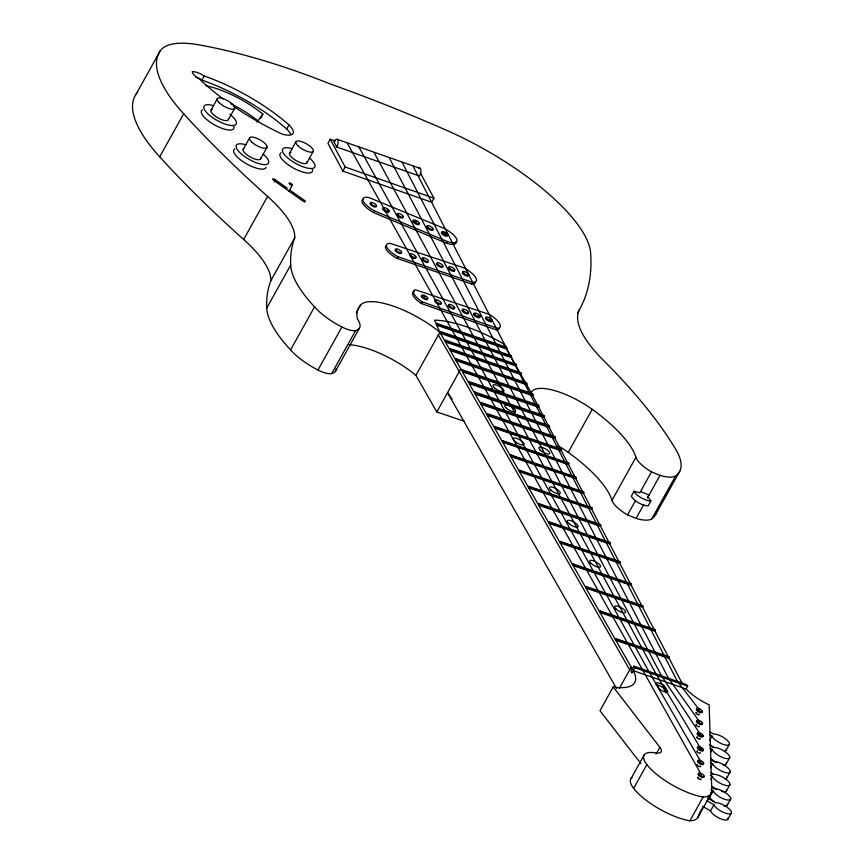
<?xml version="1.0" encoding="UTF-8"?>
<svg xmlns="http://www.w3.org/2000/svg" width="864" height="864" viewBox="0 0 864 864"><rect width="100%" height="100%" fill="white"/><g stroke="black" fill="none" stroke-linecap="round" stroke-linejoin="round"><path stroke-width="1.3" d="M336.128 368.496A36.871 12.247 29.1 0 1 331.679 373.572A16.351 5.432 29.1 0 1 317.974 370.03A39.971 13.273 29.1 0 1 290.596 349.888A144.709 48.06 29.1 0 1 266.728 308.102A503.161 167.13 29.1 0 1 270.832 280.735A102.578 34.074 29.1 0 0 243.659 239.468A746.928 248.098 29.1 0 1 159.7 156.827A178.016 59.13 29.1 0 1 136.242 93.917L160.196 50.879A109.544 36.385 29.1 0 1 198.342 44.766A376.531 125.075 29.1 0 1 323.104 81.14L331.441 84.37A718.157 238.54 29.1 0 1 445.608 129.881A148.856 49.442 29.1 0 1 590.641 252.968A779.728 258.995 29.1 0 1 579.496 309.55L577.552 313.038M195.394 76.766A10.994 3.65 29.1 0 1 201.949 80.125L204.228 76.021A96.066 31.914 29.1 0 1 289.03 124.913L286.751 129.006A21.632 7.182 29.1 0 1 290.606 134.147M159.7 156.827L183.654 113.789A178.016 59.13 29.1 0 1 160.196 50.879M210.794 110.473L217.188 99.004M228.409 119.578L234.792 108.097M243.097 149.58L249.491 138.1M260.528 118.357L262.872 114.145A54.994 18.263 29.1 0 0 205.481 85.579M260.701 158.684L267.095 147.204M289.429 153.49L295.812 142.009M274.201 181.958L275.389 179.831L287.237 188.222M243.659 239.468L267.613 196.43A746.928 248.098 29.1 0 1 183.654 113.789M288.803 191.311L292.334 184.972A1.901 0.626 29.1 0 0 290.228 183.114A1.901 0.626 29.1 0 0 289.526 183.967A1.901 0.626 29.1 0 0 292.334 184.972M307.033 162.594L313.416 151.114M335.318 141.016L330.242 139.234L327.964 143.338L342.889 171.115L431.665 202.252L433.944 198.158L420.271 172.692M270.832 280.735L294.786 237.697A102.578 34.074 29.1 0 0 267.613 196.43M266.728 308.102L290.682 265.064A503.161 167.13 29.1 0 1 294.786 237.697M342.889 171.115L345.168 167.011L330.242 139.234M290.596 349.888L314.55 306.85A144.709 48.06 29.1 0 1 290.682 265.064M456.052 241.369A15.952 5.303 29.1 0 1 446.407 243.173L373.788 212.663L374.706 211.021A15.79 5.249 29.1 0 1 363.182 200.988A15.79 5.249 29.1 0 1 368.906 197.554L443.815 228.226A15.952 5.303 29.1 0 1 456.959 239.728A15.952 5.303 29.1 0 1 447.314 241.531L374.706 211.021M317.974 370.03L341.928 326.992A16.351 5.432 29.1 0 0 355.633 330.534A36.871 12.247 29.1 0 0 357.372 318.935A115.528 38.372 29.1 0 1 360.86 304.679A55.458 18.425 29.1 0 1 439.862 332.294L434.581 320.166A81.475 27.065 29.1 0 1 503.507 343.753L510.721 356.508L511.175 355.687L440.316 331.474L415.908 375.332L436.817 411.934L464.508 421.34M356.335 312.822L360.86 304.679M331.679 373.572L355.633 330.534M397.116 258.422L398.023 256.781A15.293 5.076 29.1 0 1 387.05 247.687A15.293 5.076 29.1 0 1 390.323 243.4L464.486 268.045A16.956 5.638 29.1 0 1 472.748 282.409L471.841 284.04L397.116 258.422A15.293 5.076 29.1 0 1 386.597 245.419M335.383 371.347L359.338 328.309M446.407 243.173L447.314 241.531M421.384 303.545L422.302 301.903A16.859 5.605 29.1 0 1 415.325 289.742L489.553 314.474A17.906 5.951 29.1 0 1 497.74 328.417L496.832 330.059L421.384 303.545A16.859 5.605 29.1 0 1 414.407 291.384M436.817 323.438L436.763 325.188L506.477 349.002L506.93 348.181L506.38 347.209L436.817 323.438L436.363 324.259L503.399 347.166M445.284 340.178L445.392 341.982L516.078 365.99L516.542 365.17L515.981 364.187L445.284 340.178L444.83 340.999L440.489 333.396L440.316 331.474M450.09 348.581L450.295 350.557L520.916 374.544L521.37 373.723L520.819 372.74L450.09 348.581L449.626 349.402L445.392 341.982M455.89 358.733L456.03 360.612L461.743 370.602L462.197 369.781L532.58 393.682L532.127 394.502L526.684 384.739L526.543 382.871L455.89 358.733L455.436 359.554L450.295 350.557M436.817 411.934L460.771 368.896M468.925 381.542L469.638 382.806L469.184 383.627L474.476 392.893L474.941 392.072L543.91 415.498L543.456 416.318L538.736 407.246L538.553 405.194L468.925 381.542L468.461 382.363L462.434 371.812L462.888 370.991L462.197 369.781M553.856 436.363L549.266 427.518L549.158 425.606L480.838 402.397L480.384 403.218L475.2 394.157L475.654 393.336L474.941 392.072M505.926 348.03L506.38 347.209M532.753 430.11L486.832 414.515L481.021 404.341L480.838 402.397M514.922 363.949L511.337 357.61L511.175 355.687M486.832 414.515L487.285 413.694L554.893 436.655L555.044 438.631L560.93 449.982L561.384 449.161L494.586 426.47L494.132 427.291L487.404 415.519L487.285 413.694M515.981 364.187L515.527 365.008L519.75 372.481M520.819 372.74L520.366 373.561L526.09 383.692M565.639 463.072L502.276 441.558L494.618 428.144L494.586 426.47M502.276 441.558L502.74 440.737L568.631 463.115L568.544 464.648L575.424 477.889M512.104 455.404L511.65 456.224L510.43 455.814L502.697 442.282L502.74 440.737M538.553 405.194L538.099 406.015L532.742 395.69L532.58 393.682M510.43 455.814L510.883 454.993L575.878 477.068L575.802 478.613L582.574 491.659M522.925 472.381L519.167 471.096L510.851 456.548L510.883 454.993M549.158 425.606L548.694 426.427L544.093 417.55L543.91 415.498M519.167 471.096L519.62 470.286L583.643 492.026L583.556 493.56L590.738 507.384M543.445 492.264L528.325 487.134L519.577 471.83L519.62 470.286M554.44 437.476L554.893 436.655M528.325 487.134L528.779 486.313L591.797 507.719L591.721 509.263L600.091 525.388L600.545 524.567L538.618 503.539L538.164 504.36L528.746 487.879L528.779 486.313M568.631 463.115L568.177 463.936L561.362 450.814L561.384 449.161M549.04 521.77L549.029 523.368L559.807 542.246L560.261 541.426L619.801 561.643L619.337 562.464L609.746 543.996L609.811 542.408L549.04 521.77L548.575 522.59L538.682 505.278L538.618 503.539M656.554 512.428A106.175 35.273 29.1 0 1 651.758 518.854A32.314 10.735 29.1 0 1 636.066 518.4L627.545 514.922A23.004 7.636 29.1 0 1 611.971 500.353A100.829 33.491 29.1 0 0 568.242 452.358L592.196 409.32A45.932 15.26 29.1 0 0 531.263 392.839M573.156 563.987L573.178 565.639L585.554 587.315L586.019 586.494L642.697 605.75L642.244 606.571L631.228 585.36L631.26 583.718L573.156 563.987L572.692 564.808L560.228 542.992L560.261 541.426M591.332 508.529L591.797 507.719M611.971 500.353L635.926 457.315A100.829 33.491 29.1 0 0 592.196 409.32M609.811 542.408L609.358 543.229L600.556 526.284L600.545 524.567M634.1 491.249L631.357 496.163A10.508 3.488 29.1 0 0 638.453 502.74A10.508 3.488 29.1 0 0 648.151 505.85L650.884 500.926L647.773 496.768L649.069 495.029L640.548 491.562L639.652 492.761L634.1 491.249A10.508 3.488 29.1 0 0 641.196 497.826A10.508 3.488 29.1 0 0 650.884 500.926M668.725 657.569L655.042 631.217L655.085 629.586L599.94 610.859L599.476 611.68L586.03 588.136L586.019 586.494M627.545 514.922L635.245 501.088M640.548 491.562L651.499 471.884A23.004 7.636 29.1 0 1 635.926 457.315M636.066 518.4L643.766 504.565M647.428 497.988L660.02 475.362A32.314 10.735 29.1 0 0 675.713 475.816A106.175 35.273 29.1 0 0 675.788 449.442A488.138 162.14 29.1 0 0 603.31 360.223A129.449 42.995 29.1 0 1 579.496 309.55M560.228 542.992L618.548 562.799L619.002 561.978L620.19 562.399L619.736 563.22L630.806 584.539L631.26 583.718M651.758 518.854L675.713 475.816M634.403 645.905L615.33 639.436L599.951 612.511L599.94 610.859M655.798 514.285L679.752 471.247M615.33 639.436L615.794 638.615L669.179 656.748L669.2 658.476L682.15 683.413M632.286 669.006L615.87 640.364L615.794 638.615M654.026 629.262L642.665 607.37L642.697 605.75M710.575 793.325L711.839 791.068L709.15 704.83A30.715 10.206 29.1 0 1 686.07 689.018L633.29 670.669A64.195 21.319 29.1 0 1 613.202 686.956L599.972 710.726L640.904 763.646M619.261 688.608L631.184 667.181M633.884 666.133L630.925 671.468L631.93 673.132L634.889 667.807L633.884 666.133L686.21 684.515L687.668 686.156L686.07 689.018M654.62 630.407L655.085 629.586M666.122 692.777L663.206 687.712L664.34 685.66A6.62 2.192 29.1 0 0 655.949 683.219L659.038 688.77A6.059 2.009 29.1 0 0 667.84 691.74L664.34 685.66M631.066 778.496L644.296 754.726M698.598 814.838A43.07 14.31 29.1 0 1 689.882 820.8A42.66 14.17 29.1 0 1 633.636 788.378L646.866 764.597A33.761 11.21 29.1 0 1 655.668 752.879A16.114 5.357 29.1 0 0 659.858 747.284L613.202 686.956M656.078 754.078L659.858 747.284M709.679 740.178L711.958 736.074L709.895 734.886M710.51 752.576L712.228 749.498L709.916 748.159M710.381 767.858L712.67 763.754L710.359 762.426M726.052 750.33L729.475 744.174M710.716 779.576L712.433 776.498L710.305 775.278M689.882 820.8L703.112 797.029A43.07 14.31 29.1 0 0 711.839 791.068M726.311 763.744L729.734 757.598M699.235 813.704L702.378 808.045M708.059 797.861L709.312 795.593M698.004 817.29L711.245 793.519M710.996 789.61L713.221 790.895L709.808 797.051A9.947 3.305 29.1 0 0 715.457 802.613M726.754 778.01L730.177 771.854M727.963 818.003A9.947 3.305 29.1 0 1 720.749 818.845A9.947 3.305 29.1 0 1 710.543 810.918L713.966 804.773L707.011 800.766M726.516 790.754L729.94 784.598M727.315 805.151L730.739 798.995M728.05 819.018L731.473 812.873M256.975 122.008L262.872 114.145M445.846 341.161L516.542 365.17M450.749 349.736L521.37 373.723M462.888 370.991L533.196 394.87M462.434 371.812L532.742 395.69M469.638 382.806L539.201 406.426M469.184 383.627L538.736 407.246M475.654 393.336L544.547 416.74M475.2 394.157L544.093 417.55M481.475 403.52L549.72 426.697M481.021 404.341L549.266 427.518M495.072 427.324L561.816 449.993M499.176 429.008L558.414 449.129M494.618 428.144L561.362 450.814M503.15 441.461L568.998 463.828M502.697 442.282L568.544 464.648M511.304 455.728L576.256 477.792M512.924 456.656L557.561 471.82M561.395 473.116L572.875 477.014M510.851 456.548L575.802 478.613M520.031 471.01L584.021 492.739M535.486 476.647L581.936 492.426M519.577 471.83L583.556 493.56M529.2 487.058L592.175 508.442M549.742 494.413L572.432 502.114M581.256 505.105L590.08 508.108M528.746 487.879L591.721 509.263M539.147 504.457L601.009 525.474M539.428 504.792L558.382 511.229M576.083 517.234L593.773 523.249M538.682 505.278L600.556 526.284M549.482 522.547L610.211 543.175M549.85 523.022L609.358 543.229M549.029 523.368L609.746 543.996M560.693 542.171L619.002 561.978M567.41 544.828L616.81 561.6M573.631 564.818L631.681 584.539M575.219 565.661L592.909 571.666M610.589 577.67L629.543 584.107M573.178 565.639L631.228 585.36M586.483 587.315L643.118 606.55M586.818 587.747L598.158 591.592M615.794 597.586L637.211 604.854M586.03 588.136L642.665 607.37M600.404 611.69L655.506 630.396M600.728 612.112L639.587 625.298M599.951 612.511L655.042 631.217M616.324 639.544L669.654 657.655M657.288 653.681L666.187 656.705M615.87 640.364L669.2 658.476M398.023 256.781L472.748 282.409M437.216 324.367L506.93 348.181M440.942 332.575L511.79 356.789M463.903 340.513L470.232 342.673M496.8 351.756L505.656 354.78M440.489 333.396L511.337 357.61M472.37 357.167L493.841 364.5M505.202 368.388L516.575 372.276M456.494 359.791L527.137 383.918M456.03 360.612L526.684 384.739M487.858 414.698L555.498 437.81M487.404 415.519L555.044 438.631M634.889 667.807L687.668 686.156M337.327 139.363L420.152 168.35M336.701 147.031A5.476 2.387 -70.7 0 0 337.781 139.892A5.476 2.387 -70.7 0 0 333.85 141.761L336.701 147.031L419.515 176.018A5.476 2.387 -70.7 0 0 420.962 170.23A5.476 2.387 -70.7 0 0 418.867 168.329M345.168 167.011L433.944 198.158M422.302 301.903L497.74 328.417M618.548 562.799L619.736 563.22M651.499 471.884L660.02 475.362M710.176 732.132L713.459 734.022A9.947 3.305 29.1 0 1 727.466 740.502A9.947 3.305 29.1 0 1 724.367 744.768A9.947 3.305 29.1 0 1 711.958 736.074M709.42 744.962L713.718 747.436A9.947 3.305 29.1 0 1 727.736 753.916A9.947 3.305 29.1 0 1 724.637 758.192A9.947 3.305 29.1 0 1 712.228 749.498M710.932 759.845L714.161 761.702A9.947 3.305 29.1 0 1 728.179 768.182A9.947 3.305 29.1 0 1 725.08 772.448A9.947 3.305 29.1 0 1 712.67 763.754M710.543 772.492L713.923 774.446A9.947 3.305 29.1 0 1 727.942 780.926A9.947 3.305 29.1 0 1 724.842 785.192A9.947 3.305 29.1 0 1 712.433 776.498M711.59 787.039L714.722 788.843A9.947 3.305 29.1 0 1 728.741 795.323A9.947 3.305 29.1 0 1 725.63 799.589A9.947 3.305 29.1 0 1 713.221 790.895M707.918 798.358L715.457 802.71A9.947 3.305 29.1 0 1 729.475 809.19A9.947 3.305 29.1 0 1 726.376 813.456A9.947 3.305 29.1 0 1 713.966 804.773M702.432 806.242L710.543 810.918M289.397 189.756L304.474 200.437A2.041 0.68 29.1 0 1 305.186 201.82A2.041 0.68 29.1 0 1 302.724 200.934L273.348 180.025A1.944 0.648 29.1 0 1 272.981 178.826A1.944 0.648 29.1 0 1 275.389 179.831M699.581 710.057L677.419 681.426L413.165 166.277M699.7 721.915L668.488 678.283L402.203 162.432M452.196 399.298L447.541 392.677L616.626 688.619M700.412 734.357L661.511 675.832L389.329 157.928M700.639 748.397L655.96 673.888L374.09 152.593M700.985 761.951L648.788 671.371L358.83 146.88M438.361 334.984L629.694 669.87M701.395 774.803L347.285 143.208M619.801 561.643L620.19 562.399M557.939 445.651A45.932 15.26 29.1 0 1 568.242 452.358M725.965 749.315A9.947 3.305 29.1 0 1 724.464 751.367M714.193 747.792A9.947 3.305 29.1 0 1 710.456 744.887M726.224 762.728A9.947 3.305 29.1 0 1 723.168 764.748M716.699 762.502A9.947 3.305 29.1 0 1 710.716 758.311M726.667 776.995A9.947 3.305 29.1 0 1 725.177 779.058M712.854 774.047A9.947 3.305 29.1 0 1 711.158 772.567M726.43 789.739A9.947 3.305 29.1 0 1 721.418 791.338M716.904 789.512A9.947 3.305 29.1 0 1 712.616 786.791M727.229 804.136A9.947 3.305 29.1 0 1 724.162 806.155M703.112 797.029A42.66 14.17 29.1 0 1 646.866 764.597M633.636 788.378A33.761 11.21 29.1 0 1 632.059 777.546M349.099 344.736A55.458 18.425 29.1 0 1 415.908 375.332M136.242 93.917A109.544 36.385 29.1 0 1 137.7 92.2M341.928 326.992A39.971 13.273 29.1 0 1 314.55 306.85M229.932 114.307A18.403 6.113 29.1 0 1 231.271 125.474A18.403 6.113 29.1 0 1 206.41 112.298A18.403 6.113 29.1 0 1 213.7 105.71M228.312 118.562A9.947 3.305 29.1 0 1 217.663 117.731A9.947 3.305 29.1 0 1 212.382 109.426M233.788 126.403A18.403 6.113 29.1 0 1 215.622 125.496A18.403 6.113 29.1 0 1 202.435 109.782M230.882 103.712A54.994 18.263 29.1 0 1 258.768 121.522M201.949 80.125A96.066 31.914 29.1 0 1 286.751 129.006M312.412 169.409A18.403 6.113 29.1 0 1 294.246 168.512A18.403 6.113 29.1 0 1 281.059 152.788M309.388 158.004A18.403 6.113 29.1 0 1 309.366 168.437A18.403 6.113 29.1 0 1 284.839 155.088A18.403 6.113 29.1 0 1 292.324 148.716M306.936 161.579A9.947 3.305 29.1 0 1 296.287 160.736A9.947 3.305 29.1 0 1 291.006 152.442M432.281 228.938A3.478 1.156 29.1 0 1 431.503 230.299A3.478 1.156 29.1 0 1 427.345 228.139A3.478 1.156 29.1 0 1 427.388 226.4M418.511 223.279A3.478 1.156 29.1 0 1 417.733 224.64A3.478 1.156 29.1 0 1 413.575 222.469A3.478 1.156 29.1 0 1 413.618 220.741M415.778 221.357A3.478 1.156 29.1 0 1 416.578 221.778M447.066 234.857A3.478 1.156 29.1 0 1 444.55 235.645A3.478 1.156 29.1 0 1 441.72 232.373M443.545 232.61A3.478 1.156 29.1 0 1 444.344 232.934M445.144 233.356A3.478 1.156 29.1 0 1 445.9 233.842M376.078 206.172A3.478 1.156 29.1 0 1 372.416 206.064A3.478 1.156 29.1 0 1 370.85 203.17M402.894 217.177A3.478 1.156 29.1 0 1 399.233 217.069A3.478 1.156 29.1 0 1 397.667 214.164M388.433 210.956A3.478 1.156 29.1 0 1 387.439 212.274A3.478 1.156 29.1 0 1 383.184 209.822A3.478 1.156 29.1 0 1 384.167 208.505M387.266 209.941A3.478 1.156 29.1 0 1 387.914 210.449M373.788 212.663A15.79 5.249 29.1 0 1 362.88 199.465M467.986 274.784A3.478 1.156 29.1 0 1 466.992 276.102A3.478 1.156 29.1 0 1 462.737 273.65A3.478 1.156 29.1 0 1 463.72 272.333M454.064 269.989A3.478 1.156 29.1 0 1 451.537 270.767A3.478 1.156 29.1 0 1 448.708 267.494M442.573 266.512A3.478 1.156 29.1 0 1 438.912 266.404A3.478 1.156 29.1 0 1 437.357 263.498M415.282 257.116A3.478 1.156 29.1 0 1 412.754 257.893A3.478 1.156 29.1 0 1 409.925 254.632M401.09 252.634A3.478 1.156 29.1 0 1 397.429 252.526A3.478 1.156 29.1 0 1 395.874 249.631M427.972 261.576A3.478 1.156 29.1 0 1 424.31 261.468A3.478 1.156 29.1 0 1 422.755 258.563M475.61 281.815A16.956 5.638 29.1 0 1 471.841 284.04M491.195 320.382A3.478 1.156 29.1 0 1 488.668 321.17A3.478 1.156 29.1 0 1 485.838 317.898M489.272 318.881A3.478 1.156 29.1 0 1 490.028 319.367M479.293 316.397A3.478 1.156 29.1 0 1 478.3 317.725A3.478 1.156 29.1 0 1 474.044 315.263A3.478 1.156 29.1 0 1 475.027 313.945M478.116 315.382A3.478 1.156 29.1 0 1 478.775 315.889M467.716 312.433A3.478 1.156 29.1 0 1 466.949 313.794A3.478 1.156 29.1 0 1 462.791 311.634A3.478 1.156 29.1 0 1 462.834 309.895M453.924 307.703A3.478 1.156 29.1 0 1 453.157 309.064A3.478 1.156 29.1 0 1 448.999 306.904A3.478 1.156 29.1 0 1 449.042 305.165M440.845 303.566A3.478 1.156 29.1 0 1 437.184 303.458A3.478 1.156 29.1 0 1 435.618 300.564M427.356 298.814A3.478 1.156 29.1 0 1 425.552 299.538A3.478 1.156 29.1 0 1 421.643 297.043A3.478 1.156 29.1 0 1 422.766 295.888M424.3 296.428A3.478 1.156 29.1 0 1 425.099 296.849M499.446 327.456A17.906 5.951 29.1 0 1 496.832 330.059M699.019 714.074A1.987 0.659 29.1 0 1 698.328 714.798A1.987 0.659 29.1 0 1 695.887 713.243A1.987 0.659 29.1 0 1 697.01 712.789M656.014 684.86A6.62 2.192 29.1 0 1 663.206 687.712M233.809 106.553A118.206 39.258 29.1 0 0 282.128 134.104A21.632 7.182 29.1 0 0 289.03 124.913M223.16 98.95A118.206 39.258 29.1 0 1 199.811 79.229A10.53 3.499 29.1 0 1 192.272 71.647A10.994 3.65 29.1 0 1 204.228 76.021M266.134 167.314A18.403 6.113 29.1 0 1 245.819 163.426A18.403 6.113 29.1 0 1 234.727 148.889M263.066 154.094A18.403 6.113 29.1 0 1 263.045 164.527A18.403 6.113 29.1 0 1 238.518 151.178A18.403 6.113 29.1 0 1 246.002 144.806M260.615 157.669A9.947 3.305 29.1 0 1 251.1 157.453A9.947 3.305 29.1 0 1 243.605 148.878M700.412 712.001A1.987 0.659 29.1 0 1 698.09 710.996A1.987 0.659 29.1 0 1 697.561 709.787M701.946 711.904A3.294 1.091 29.1 0 1 698.458 711.763A3.294 1.091 29.1 0 1 697.032 709.042M699.343 726.203A1.987 0.659 29.1 0 1 698.306 726.613A1.987 0.659 29.1 0 1 696.071 725.188A1.987 0.659 29.1 0 1 696.719 724.529M702.076 723.762A3.294 1.091 29.1 0 1 700.337 724.421A3.294 1.091 29.1 0 1 696.654 722.056A3.294 1.091 29.1 0 1 697.745 720.986M700.963 723.73A1.987 0.659 29.1 0 1 699.3 723.514M698.414 722.995A1.987 0.659 29.1 0 1 698.036 722.704M697.745 722.412A1.987 0.659 29.1 0 1 697.475 721.915M699.862 738.374A1.987 0.659 29.1 0 1 699.16 739.098A1.987 0.659 29.1 0 1 696.719 737.543A1.987 0.659 29.1 0 1 697.853 737.089M702.907 736.571A3.294 1.091 29.1 0 1 698.933 735.847A3.294 1.091 29.1 0 1 697.874 733.342M702 735.275A3.294 1.091 29.1 0 1 702.486 735.761M701.255 736.301A1.987 0.659 29.1 0 1 698.458 734.854M700.24 749.984A1.987 0.659 29.1 0 1 698.62 748.116M700.272 752.674A1.987 0.659 29.1 0 1 699.246 753.095A1.987 0.659 29.1 0 1 697 751.669A1.987 0.659 29.1 0 1 697.648 751.01M703.004 750.233A3.294 1.091 29.1 0 1 701.266 750.892A3.294 1.091 29.1 0 1 697.583 748.526A3.294 1.091 29.1 0 1 698.684 747.457M700.888 748.375A3.294 1.091 29.1 0 1 701.6 748.829M700.326 765.947A1.987 0.659 29.1 0 1 699.894 766.724A1.987 0.659 29.1 0 1 697.518 765.482A1.987 0.659 29.1 0 1 697.54 764.489M702.95 763.322A3.294 1.091 29.1 0 1 702.184 764.586A3.294 1.091 29.1 0 1 698.252 762.534A3.294 1.091 29.1 0 1 698.339 760.914M700.942 763.7A1.987 0.659 29.1 0 1 700.024 763.279M699.592 763.009A1.987 0.659 29.1 0 1 698.922 762.426M703.76 776.65A3.294 1.091 29.1 0 1 700.65 776.725A3.294 1.091 29.1 0 1 698.393 773.831M701.87 776.704A1.987 0.659 29.1 0 1 700.996 776.401M700.099 775.883A1.987 0.659 29.1 0 1 699.376 774.533M700.834 778.82A1.987 0.659 29.1 0 1 700.272 779.576A1.987 0.659 29.1 0 1 697.842 778.172A1.987 0.659 29.1 0 1 698.404 777.416M219.197 102.686A9.947 3.305 29.1 0 0 234.284 108.81A9.947 3.305 29.1 0 0 224.489 99.166A9.947 3.305 29.1 0 0 219.197 102.686M297.832 145.692A9.947 3.305 29.1 0 0 312.908 151.816A9.947 3.305 29.1 0 0 303.113 142.182A9.947 3.305 29.1 0 0 297.832 145.692M251.5 141.782A9.947 3.305 29.1 0 0 266.587 147.906A9.947 3.305 29.1 0 0 256.781 138.272A9.947 3.305 29.1 0 0 251.5 141.782M442.789 233.41A3.478 1.156 29.1 0 0 447.919 235.202A3.478 1.156 29.1 0 0 443.999 231.79A3.478 1.156 29.1 0 0 442.789 233.41M427.993 227.491A3.478 1.156 29.1 0 0 433.123 229.284A3.478 1.156 29.1 0 0 429.203 225.871A3.478 1.156 29.1 0 0 427.993 227.491M414.223 221.821A3.478 1.156 29.1 0 0 419.353 223.625A3.478 1.156 29.1 0 0 415.433 220.212A3.478 1.156 29.1 0 0 414.223 221.821M398.272 215.255A3.478 1.156 29.1 0 0 403.402 217.058A3.478 1.156 29.1 0 0 399.481 213.646A3.478 1.156 29.1 0 0 398.272 215.255M384.145 209.509A3.478 1.156 29.1 0 0 389.275 211.302A3.478 1.156 29.1 0 0 385.366 207.889A3.478 1.156 29.1 0 0 384.145 209.509M371.455 204.26A3.478 1.156 29.1 0 0 376.585 206.053A3.478 1.156 29.1 0 0 372.665 202.64A3.478 1.156 29.1 0 0 371.455 204.26M463.698 273.337A3.478 1.156 29.1 0 0 468.828 275.13A3.478 1.156 29.1 0 0 464.918 271.717A3.478 1.156 29.1 0 0 463.698 273.337M449.777 268.542A3.478 1.156 29.1 0 0 454.907 270.335A3.478 1.156 29.1 0 0 450.997 266.922A3.478 1.156 29.1 0 0 449.777 268.542M437.962 264.589A3.478 1.156 29.1 0 0 443.081 266.393A3.478 1.156 29.1 0 0 439.171 262.98A3.478 1.156 29.1 0 0 437.962 264.589M423.36 259.654A3.478 1.156 29.1 0 0 428.479 261.457A3.478 1.156 29.1 0 0 424.57 258.034A3.478 1.156 29.1 0 0 423.36 259.654M410.994 255.668A3.478 1.156 29.1 0 0 416.124 257.461A3.478 1.156 29.1 0 0 412.204 254.048A3.478 1.156 29.1 0 0 410.994 255.668M396.479 250.722A3.478 1.156 29.1 0 0 401.598 252.515A3.478 1.156 29.1 0 0 397.688 249.102A3.478 1.156 29.1 0 0 396.479 250.722M486.907 318.935A3.478 1.156 29.1 0 0 492.037 320.728A3.478 1.156 29.1 0 0 488.128 317.315A3.478 1.156 29.1 0 0 486.907 318.935M475.006 314.95A3.478 1.156 29.1 0 0 480.136 316.753A3.478 1.156 29.1 0 0 476.226 313.34A3.478 1.156 29.1 0 0 475.006 314.95M463.439 310.986A3.478 1.156 29.1 0 0 468.558 312.79A3.478 1.156 29.1 0 0 464.648 309.377A3.478 1.156 29.1 0 0 463.439 310.986M449.636 306.256A3.478 1.156 29.1 0 0 454.766 308.048A3.478 1.156 29.1 0 0 450.857 304.636A3.478 1.156 29.1 0 0 449.636 306.256M436.223 301.655A3.478 1.156 29.1 0 0 441.353 303.448A3.478 1.156 29.1 0 0 437.432 300.035A3.478 1.156 29.1 0 0 436.223 301.655M422.744 296.903A3.478 1.156 29.1 0 0 427.874 298.696A3.478 1.156 29.1 0 0 423.954 295.283A3.478 1.156 29.1 0 0 422.744 296.903M494.402 387.785A6.188 2.052 29.1 0 0 503.701 391.381A6.188 2.052 29.1 0 0 497.286 385.344A6.188 2.052 29.1 0 0 494.402 387.785M540.292 450.198A6.188 2.052 29.1 0 0 549.59 453.794A6.188 2.052 29.1 0 0 543.164 447.757A6.188 2.052 29.1 0 0 540.292 450.198M514.523 441.104A6.188 2.052 29.1 0 0 523.822 444.701A6.188 2.052 29.1 0 0 517.406 438.664A6.188 2.052 29.1 0 0 514.523 441.104M550.746 489.996A6.188 2.052 29.1 0 0 560.045 493.582A6.188 2.052 29.1 0 0 553.63 487.555A6.188 2.052 29.1 0 0 550.746 489.996M568.62 523.368A6.188 2.052 29.1 0 0 577.919 526.954A6.188 2.052 29.1 0 0 571.504 520.927A6.188 2.052 29.1 0 0 568.62 523.368M591.084 563.414A6.188 2.052 29.1 0 0 600.372 567.011A6.188 2.052 29.1 0 0 593.957 560.974A6.188 2.052 29.1 0 0 591.084 563.414M616.075 609.044A6.188 2.052 29.1 0 0 625.374 612.641A6.188 2.052 29.1 0 0 618.948 606.604A6.188 2.052 29.1 0 0 616.075 609.044M506.207 408.046A6.188 2.052 29.1 0 0 515.506 411.631A6.188 2.052 29.1 0 0 509.09 405.605A6.188 2.052 29.1 0 0 506.207 408.046M697.583 710.003A3.294 1.091 29.1 0 0 702.443 711.731A3.294 1.091 29.1 0 0 698.782 708.512A3.294 1.091 29.1 0 0 697.583 710.003M697.712 721.861A3.294 1.091 29.1 0 0 702.562 723.589A3.294 1.091 29.1 0 0 698.9 720.371A3.294 1.091 29.1 0 0 697.712 721.861M698.425 734.303A3.294 1.091 29.1 0 0 703.285 736.031A3.294 1.091 29.1 0 0 699.624 732.812A3.294 1.091 29.1 0 0 698.425 734.303M698.641 748.343A3.294 1.091 29.1 0 0 703.501 750.071A3.294 1.091 29.1 0 0 699.84 746.842A3.294 1.091 29.1 0 0 698.641 748.343M698.89 761.875A3.294 1.091 29.1 0 0 703.75 763.603A3.294 1.091 29.1 0 0 700.088 760.374A3.294 1.091 29.1 0 0 698.89 761.875M699.397 774.749A3.294 1.091 29.1 0 0 704.257 776.477A3.294 1.091 29.1 0 0 700.596 773.258A3.294 1.091 29.1 0 0 699.397 774.749"/></g></svg>
